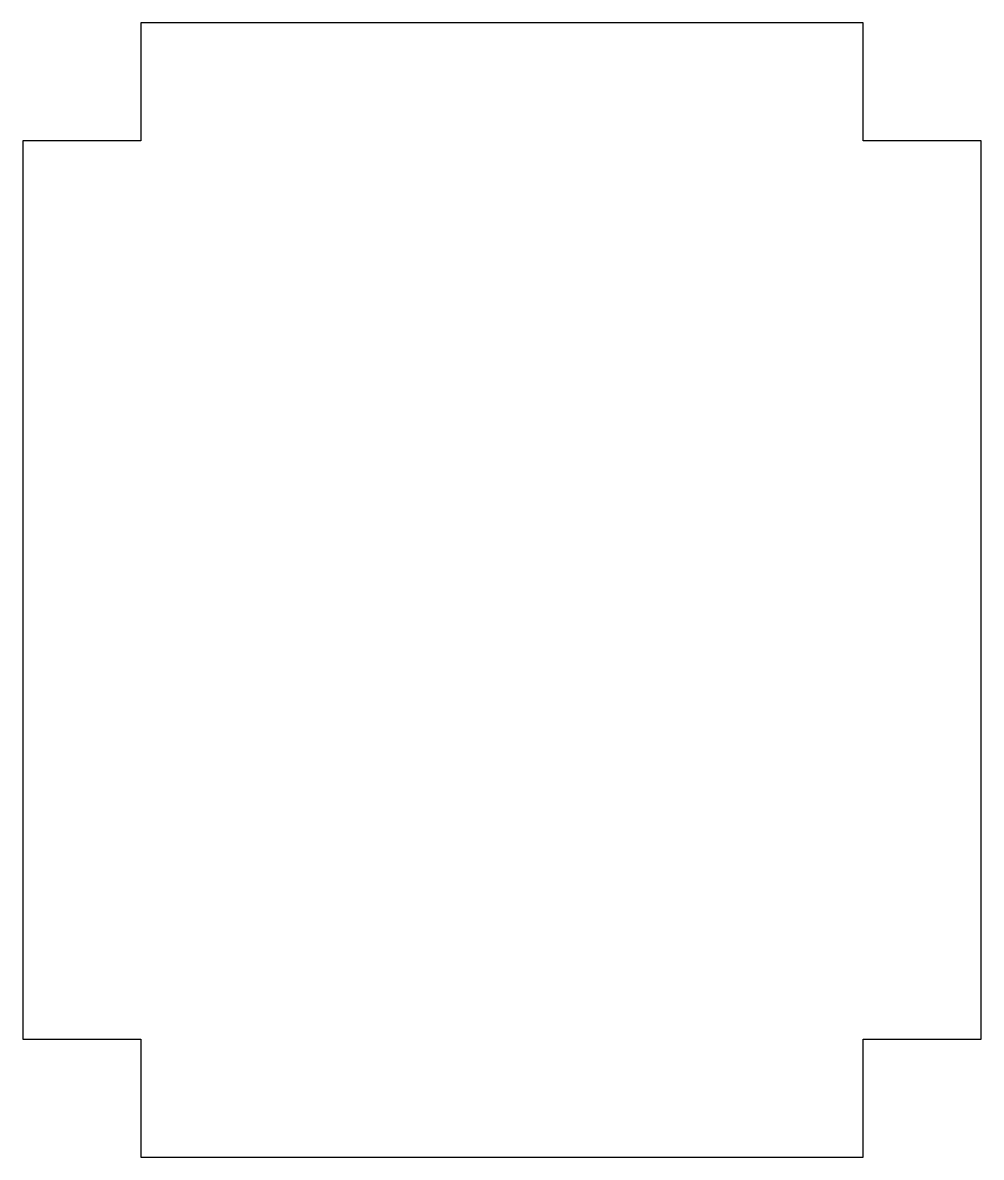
# Model space of a CAD drawing. Header units: millimetres. Extents: x -272 to 272, y -322 to 322.
import ezdxf

# ---------------------------------------------------------------- set-up
doc = ezdxf.new("R2010")
doc.units = ezdxf.units.MM
doc.layers.get('0').update_dxf_attribs({"linetype": 'CONTINUOUS'})

msp = doc.modelspace()

# ---------------------------------------------------------------- linework, layer by layer
msp.add_lwpolyline([(205, -255), (272, -255), (272, 255), (205, 255), (205, 322), (-205, 322), (-205, 255), (-272, 255), (-272, -255), (-205, -255), (-205, -322), (205, -322)], close=True)

doc.saveas('drawing.dxf')
